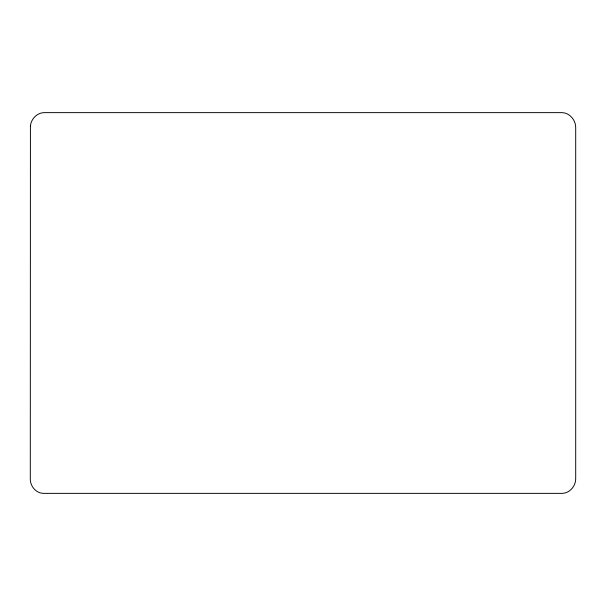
<?xml version="1.0" encoding="UTF-8"?>
<svg xmlns="http://www.w3.org/2000/svg" width="606" height="606" viewBox="0 0 606 606"><rect width="100%" height="100%" fill="white"/><g stroke="black" fill="none" stroke-linecap="round" stroke-linejoin="round"><path stroke-width="0.91" d="M30.421 125.896L30.3 478.869C30.103 486.217 36.171 493.458 43.761 493.367L561.807 493.367C569.64 493.466 575.897 485.989 575.7 478.399L575.7 127.889C575.905 120.155 569.526 112.534 561.542 112.633L44.458 112.633C37.216 112.557 31.126 118.874 30.421 125.896"/></g></svg>
